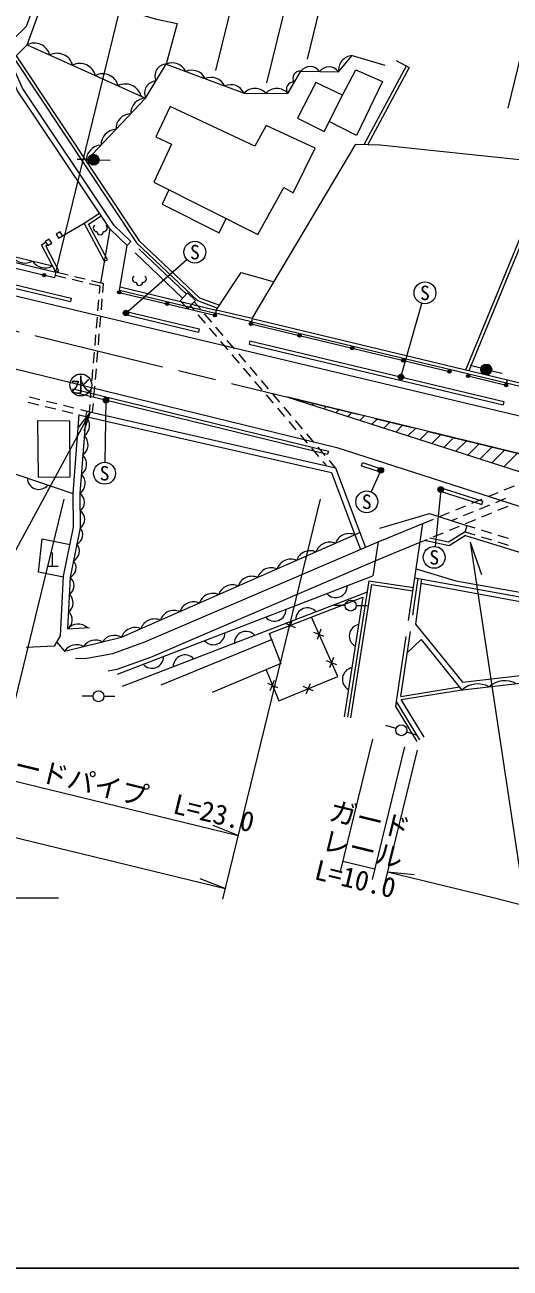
# Model space of a CAD drawing. Units: millimetres, scale not verified. Extents: x 40000 to 680000, y 20000 to 380000.
# Drawn here: x 287550 to 331916, y 205000 to 318670 of the extents above; entities that cross this region are included whole.
import ezdxf
from ezdxf.enums import TextEntityAlignment as Align

# ---------------------------------------------------------------- set-up
doc = ezdxf.new("R2010")
doc.units = ezdxf.units.MM
doc.header["$LTSCALE"] = 1000
doc.linetypes.add('CHAIN', pattern=[18.5, 12, -1.5, 3.5, -1.5])
doc.linetypes.add('DASHED', pattern=[7.5, 6, -1.5])
for name, color, linetype, lineweight in [('M-BGD', 7, 'Continuous', 13), ('M-BGD-EXST', 7, 'Continuous', 13), ('M-BMK', 2, 'CHAIN', 13), ('M-STR-HTXT', 7, 'Continuous', 13), ('M-STR-STRC', 7, 'Continuous', 13), ('M-TTL-BAND', 7, 'Continuous', 25)]:
    doc.layers.add(name, color=color, linetype=linetype, lineweight=lineweight)
doc.styles.add('ＭＳ ゴシック', font='')
doc.styles.get('ＭＳ ゴシック').set_extended_font_data('MS Gothic')

# ---------------------------------------------------------------- blocks, each defined once
blk = doc.blocks.new('open_arrow')
at = {"color": 0, "linetype": 'Continuous', "lineweight": -2}
blk.add_lwpolyline([(7.5, 1.25), (0, 0), (7.5, -1.25)], dxfattribs=at)

msp = doc.modelspace()

# ---------------------------------------------------------------- hatches: boundary and pattern name
at = {"layer": 'M-BGD'}
for points in [[(293336, 306345, -0.41421), (293848, 306833, -0.41421), (294336, 306322, -1)], [(289165, 295792, -0.41421), (289315, 295942, -0.41421), (289465, 295792, -1)], [(296016, 294215, -0.41421), (296166, 294365, -0.41421), (296316, 294215, -1)], [(300399, 293164, -0.41421), (300549, 293314, -0.41421), (300699, 293164, -1)], [(304781, 292114, -0.41421), (304931, 292264, -0.41421), (305081, 292114, -1)], [(308071, 291325, -0.41421), (308221, 291475, -0.41421), (308371, 291325, -1)], [(312496, 290264, -0.41421), (312646, 290414, -0.41421), (312796, 290264, -1)], [(317327, 289106, -0.41421), (317477, 289256, -0.41421), (317627, 289106, -1)], [(321994, 287988, -0.41421), (322144, 288138, -0.41421), (322294, 287988, -1)], [(329246, 287280, -1), (330218, 287047, -1)], [(326216, 286976, -0.41421), (326366, 287126, -0.41421), (326516, 286976, -1)], [(327925, 286566, -0.41421), (328075, 286716, -0.41421), (328225, 286566, -1)], [(331393, 285734, -0.41421), (331543, 285884, -0.41421), (331693, 285734, -1)]]:
    msp.add_hatch(color=256, dxfattribs=at).paths.add_polyline_path(points)
at = {"layer": 'M-STR-HTXT'}
for points in [[(297036, 292305, -1), (296537, 292341, -0.41421), (296805, 292572, -0.41421)], [(322158, 286593, -1), (321718, 286354, -0.41421), (321818, 286693, -0.41421)], [(294777, 284186, -1), (295140, 284530, -0.41421), (295130, 284176, -0.41421)], [(319860, 277862, -1), (320329, 278036, -0.41421), (320181, 277715, -0.41421)], [(325374, 276031, -0.41421), (325411, 276383, -0.41421), (325763, 276346, -1)]]:
    msp.add_hatch(color=256, dxfattribs=at).paths.add_polyline_path(points)

# ---------------------------------------------------------------- linework, layer by layer
at = {"layer": 'M-BGD'}
for p, q in [((322415, 314903), (318575, 307748)), ((298590, 311980), (293155, 306227)), ((327874, 287128), (338196, 312258)), ((328170, 287057), (338473, 312144)), ((243658, 307268), (290384, 296049)), ((243542, 306782), (290267, 295563)), ((293336, 306345), (292336, 306368)), ((294336, 306322), (295336, 306298)), ((264374, 302808), (290080, 296636)), ((290999, 299372), (292976, 300536)), ((294486, 295064), (295335, 300003)), ((296200, 294412), (296904, 298508)), ((296904, 298508), (297234, 298854)), ((294827, 297052), (295092, 297193)), ((290384, 296049), (290267, 295563)), ((291301, 295521), (290313, 295758)), ((290384, 296049), (290650, 296187)), ((291496, 295782), (290384, 296049)), ((293052, 295409), (292080, 295642)), ((292857, 295147), (291884, 295380)), ((294427, 294770), (293440, 295007)), ((294748, 295001), (293635, 295269)), ((294372, 294123), (294427, 294770)), ((294680, 294205), (294748, 295001)), ((296200, 294412), (304978, 292308)), ((296251, 294709), (305048, 292600)), ((294236, 292528), (294321, 293525)), ((294544, 292610), (294629, 293607)), ((296166, 294215), (304931, 292114)), ((303595, 292695), (303037, 293350)), ((303014, 292607), (302689, 292988)), ((304051, 291389), (303403, 292150)), ((304633, 291477), (303984, 292238)), ((305048, 292600), (304978, 292308)), ((294100, 290934), (294185, 291931)), ((294408, 291016), (294493, 292013)), ((305670, 290259), (305022, 291020)), ((308221, 291325), (326366, 286976)), ((308338, 291811), (308268, 291520)), ((308268, 291520), (331590, 285929)), ((308338, 291811), (331660, 286221)), ((293964, 289340), (294049, 290336)), ((294272, 289422), (294357, 290418)), ((305089, 290171), (304440, 290932)), ((293828, 287746), (293913, 288742)), ((294137, 287828), (294222, 288824)), ((306126, 288953), (305478, 289714)), ((306708, 289041), (306059, 289802)), ((307164, 287735), (306515, 288496)), ((307745, 287823), (307097, 288584)), ((293693, 286151), (293778, 287148)), ((294001, 286234), (294086, 287230)), ((308201, 286517), (307553, 287278)), ((308783, 286605), (308134, 287366)), ((328075, 286566), (331543, 285734)), ((329246, 287280), (328273, 287513)), ((330218, 287047), (331191, 286814)), ((293557, 284557), (293642, 285554)), ((293865, 284639), (293950, 285636)), ((309239, 285299), (308590, 286060)), ((309820, 285387), (309172, 286148)), ((331590, 285929), (331660, 286221)), ((287961, 284657), (288932, 284419)), ((289515, 284275), (290486, 284037)), ((310276, 284081), (309628, 284842)), ((310858, 284169), (310209, 284930)), ((287844, 284171), (288815, 283933)), ((289397, 283790), (290368, 283551)), ((290951, 283408), (291922, 283169)), ((291069, 283894), (292040, 283655)), ((292623, 283512), (293230, 283362)), ((293115, 282876), (293234, 283361)), ((293451, 283312), (293506, 283959)), ((293746, 283245), (293814, 284042)), ((311314, 282863), (310665, 283624)), ((311895, 282951), (311247, 283712)), ((292505, 283026), (293115, 282876)), ((312351, 281644), (311703, 282406)), ((312933, 281733), (312284, 282494)), ((313389, 280426), (312740, 281188)), ((313970, 280515), (313322, 281276)), ((314426, 279208), (313778, 279970)), ((315008, 279297), (314359, 280058)), ((315140, 278370), (314815, 278752)), ((315955, 278185), (315397, 278840)), ((331383, 276144), (332308, 276523)), ((328423, 274929), (329348, 275308)), ((329903, 275536), (330828, 275916)), ((330605, 275014), (331531, 275393)), ((325462, 273714), (326387, 274094)), ((326942, 274321), (327868, 274701)), ((327645, 273799), (328570, 274179)), ((329125, 274406), (330050, 274786)), ((329325, 273678), (330250, 274057)), ((330805, 274285), (331730, 274665)), ((323215, 268126), (323949, 273093)), ((323949, 273093), (324907, 273486)), ((326364, 272463), (327289, 272842)), ((326545, 273348), (327090, 273571)), ((327650, 272990), (328688, 272670)), ((327845, 273070), (328770, 273450)), ((324884, 271855), (325809, 272235)), ((327802, 272315), (328682, 272045)), ((329255, 271868), (330211, 271574)), ((329262, 272494), (330217, 272199)), ((330791, 272023), (331746, 271729)), ((319860, 271401), (319372, 268292)), ((323694, 271367), (324329, 271628)), ((330784, 271397), (331740, 271103)), ((290083, 269191), (290083, 270441)), ((289583, 269191), (290583, 269191)), ((296027, 259309), (319372, 268292)), ((318996, 267832), (317038, 255372)), ((319246, 267491), (317334, 255325)), ((318834, 266799), (296458, 258189)), ((309884, 263034), (318457, 266333)), ((318457, 266333), (316742, 255418)), ((316838, 265573), (315838, 265573)), ((317838, 265573), (318838, 265573)), ((311339, 263972), (312253, 263566)), ((311999, 264226), (311593, 263312)), ((314909, 262763), (313975, 263122)), ((314622, 263409), (314262, 262476)), ((290241, 261867), (287655, 261731)), ((310151, 262470), (299979, 258292)), ((316059, 260170), (315126, 260529)), ((315772, 260816), (315413, 259883)), ((327567, 258568), (343004, 260345)), ((309720, 258473), (310644, 258090)), ((309990, 257820), (310373, 258744)), ((313921, 257788), (312997, 258171)), ((313267, 257518), (313650, 258442)), ((321916, 257278), (327277, 258132)), ((293781, 257284), (292781, 257284)), ((294781, 257284), (295781, 257284)), ((324058, 253541), (321959, 256981)), ((323674, 253307), (321542, 256801)), ((321493, 254325), (320538, 254623)), ((322447, 254027), (323402, 253729))]:
    msp.add_line(p, q, dxfattribs=at)
at = {"layer": 'M-BGD', "linetype": 'DASHED'}
for p, q in [((301969, 293682), (296904, 298508)), ((302315, 294043), (297249, 298870)), ((308268, 291520), (304978, 292308)), ((308338, 291811), (305048, 292600)), ((327802, 272315), (327979, 272889)), ((317722, 272043), (318225, 270702)), ((318181, 272245), (318685, 270898)), ((318996, 267832), (323083, 267228)), ((319246, 267491), (323039, 266931)), ((321542, 256801), (323215, 268126)), ((321916, 257278), (323511, 268071))]:
    msp.add_line(p, q, dxfattribs=at)
at = {"layer": 'M-BGD'}
for points in [[(258640, 326740), (283127, 318165), (285727, 316593), (287711, 318545), (288718, 321283), (278388, 325393)], [(287750, 316851), (289864, 322626), (296444, 320114), (299574, 319191), (301461, 318805), (300480, 315085)], [(286761, 315846), (287750, 316851), (298590, 311980)], [(296904, 298508), (295335, 300003), (286887, 312639), (285800, 315096)], [(297249, 298870), (295720, 300327), (287326, 312881), (286201, 315427)], [(286511, 315680), (297771, 298742), (303341, 293454), (305168, 292782)], [(286761, 315846), (298002, 298936), (303502, 293715), (305338, 293039)], [(298590, 311980), (300480, 315085), (307592, 312421), (311588, 312407), (312780, 314428), (316221, 314369), (317470, 315859), (320469, 314990)], [(321484, 315404), (322680, 314760), (318911, 307739)], [(308338, 291811), (317798, 307766), (320025, 307712), (335654, 306069)], [(294827, 297052), (292976, 300536), (294360, 301461)], [(295092, 297193), (293368, 300437), (294527, 301212)], [(290384, 296049), (289081, 298570), (289451, 298815)], [(290650, 296187), (289471, 298469), (289606, 298559)], [(305048, 292600), (307312, 296025), (310337, 295183)], [(260077, 285782), (267562, 283643), (274130, 281848), (291931, 275829)], [(293230, 283362), (315955, 278185), (318181, 272245)], [(292475, 283033), (291931, 275829), (291964, 272742), (291059, 268256), (290768, 262821), (290241, 261867)], [(293115, 282876), (292581, 275808), (292614, 272680), (291706, 268174), (291452, 263435), (293450, 263564)], [(293115, 282876), (315581, 277757), (317722, 272043)], [(319997, 272665), (324529, 274000), (327650, 272990)], [(290454, 262252), (291188, 261412), (296383, 262682), (318181, 272245)], [(327846, 271988), (326353, 271048), (324084, 271527)], [(327802, 272315), (326296, 271367), (324577, 271729)], [(327846, 271988), (345342, 266599), (349653, 265446), (357573, 263972), (362974, 263098), (376553, 261422), (385257, 260718), (393508, 260168), (397381, 259828), (399693, 259374), (409063, 250184)], [(292186, 260747), (293209, 260775), (295605, 261209), (298511, 262267), (319860, 271401)], [(295181, 259608), (295998, 259756), (299063, 260872), (319586, 269652)], [(323337, 268950), (326952, 267836), (333664, 266644), (334319, 266637), (341210, 262237), (359275, 258830)], [(323215, 268126), (332979, 266335), (340328, 261402), (345123, 260246)], [(323804, 268018), (323272, 263890), (327567, 258568)], [(323752, 267620), (332825, 265957), (340164, 261030), (343004, 260345)], [(309596, 259698), (310768, 256866), (316149, 259094), (313743, 264519)], [(309884, 263034), (310948, 260268), (304680, 257623)], [(322537, 261282), (323771, 262476), (327499, 257856)], [(321959, 256981), (327318, 257835), (339974, 259292), (345123, 260246)], [(323418, 253151), (321474, 256337), (321542, 256801)]]:
    msp.add_lwpolyline(points, dxfattribs=at)
at = {"layer": 'M-BGD', "linetype": 'DASHED'}
for points in [[(316591, 312247), (317796, 314570), (320251, 313506), (317873, 308561), (315367, 309830)], [(300707, 303587), (300112, 302289), (305305, 299654), (305956, 300953)], [(331590, 285929), (334275, 285285), (347730, 281948), (349235, 281608)], [(331660, 286221), (334346, 285577), (347799, 282240), (349301, 281901)], [(319860, 271401), (320668, 271746), (323949, 273093)], [(291093, 268184), (288794, 268643), (289125, 271687), (291690, 271175)], [(319586, 269652), (321247, 270363), (323694, 271367)]]:
    msp.add_lwpolyline(points, dxfattribs=at)
at = {"layer": 'M-BGD'}
for points in [[(314138, 313388), (312491, 310133), (314903, 308913), (316591, 312247)], [(300836, 311201), (299524, 308429), (300964, 307752), (299329, 304279), (308834, 299508), (311218, 303790), (312088, 303307), (314089, 307389), (309615, 309472), (308587, 307585)], [(289640, 298503), (290001, 298722), (289778, 299090), (289417, 298871)], [(290638, 299153), (290999, 299372), (290775, 299741), (290414, 299522)], [(288720, 282453), (288759, 277311), (291702, 277333), (291664, 282426)]]:
    msp.add_lwpolyline(points, close=True, dxfattribs=at)
for centre, radius in [((293836, 306333), 500), ((289315, 295792), 150), ((296166, 294215), 150), ((300549, 293164), 150), ((304931, 292114), 150), ((308221, 291325), 150), ((312646, 290264), 150), ((317477, 289106), 150), ((322144, 287988), 150), ((329732, 287163), 500), ((326366, 286976), 150), ((328075, 286566), 150), ((331543, 285734), 150), ((317338, 265573), 500), ((294281, 257284), 500), ((321970, 254176), 500)]:
    msp.add_circle(centre, radius, dxfattribs=at)
for centre, radius, start, end in [((288411, 315537), 1471, 14.87466, 116.72987), ((290495, 314601), 1471, 14.87466, 116.72987), ((292579, 313664), 1471, 14.87466, 116.72987), ((300520, 313996), 1089, 92.13857, 205.21212), ((301022, 313827), 1370, 25.59095, 113.33874), ((317582, 314497), 1367, 94.70313, 185.38549), ((294663, 312728), 1471, 14.87466, 116.72987), ((302800, 313161), 1370, 25.59095, 113.33874), ((304578, 312495), 1370, 25.59095, 113.33874), ((312693, 313799), 636, 82.06969, 216.87565), ((313630, 313798), 1058, 34.5961, 143.40891), ((315350, 313768), 1058, 34.5961, 143.40891), ((296747, 311792), 1471, 14.87466, 116.72987), ((299576, 312444), 1089, 92.13857, 205.21212), ((306356, 311829), 1370, 25.59095, 113.33874), ((308588, 311520), 1343, 41.72816, 137.87947), ((310586, 311513), 1343, 41.72816, 137.87947), ((312097, 312788), 636, 82.06969, 216.87565), ((298632, 310580), 1401, 91.71244, 181.54667), ((297273, 309141), 1401, 91.71244, 181.54667), ((295915, 307703), 1401, 91.71244, 181.54667), ((294556, 306265), 1401, 91.71244, 181.54667), ((294103, 300080), 300, 122.72029, 277.24592), ((294778, 300080), 300, 262.75408, 57.27971), ((294440, 299783), 300, 180, 0), ((287561, 298267), 1373, 213.10524, 299.89305), ((289396, 297827), 1373, 213.10524, 299.89305), ((297682, 295432), 300, 122.72029, 277.24592), ((298358, 295432), 300, 262.75408, 57.27971), ((298020, 295134), 300, 180, 0), ((292307, 282048), 1157, 305.68204, 45.68326), ((292173, 280281), 1157, 305.68204, 45.68326), ((292040, 278514), 1157, 305.68204, 45.68326), ((291907, 276747), 1157, 305.68204, 45.68326), ((288831, 277262), 1064, 181.33272, 321.3008), ((292077, 275020), 935, 303.86088, 57.34569), ((292093, 273457), 935, 303.86088, 57.34569), ((291841, 272055), 995, 298.23544, 38.96662), ((317194, 270832), 1322, 66.41439, 160.95979), ((291538, 270553), 995, 298.23544, 38.96662), ((313637, 269272), 1322, 66.41439, 160.95979), ((315415, 270052), 1322, 66.41439, 160.95979), ((291235, 269051), 995, 298.23544, 38.96662), ((311859, 268492), 1322, 66.41439, 160.95979), ((310081, 267712), 1322, 66.41439, 160.95979), ((291041, 267418), 1007, 305.15774, 48.711), ((306524, 266151), 1322, 66.41439, 160.95979), ((308302, 266931), 1322, 66.41439, 160.95979), ((315968, 267373), 1064, 221.064, 1.03208), ((290957, 265838), 1007, 305.15774, 48.711), ((304746, 265371), 1322, 66.41439, 160.95979), ((290872, 264259), 1007, 305.15774, 48.711), ((301189, 263811), 1322, 66.41439, 160.95979), ((302968, 264591), 1322, 66.41439, 160.95979), ((310369, 265218), 1064, 221.064, 1.03208), ((313377, 264309), 1064, 41.064, 181.03208), ((292416, 262631), 1255, 47.22686, 140.13725), ((299411, 263031), 1322, 66.41439, 160.95979), ((318269, 262795), 1064, 101.08598, 241.05406), ((295742, 261551), 1300, 60.45937, 147.0222), ((297633, 262251), 1322, 66.41439, 160.95979), ((304769, 263063), 1064, 221.064, 1.03208), ((307777, 262154), 1064, 41.064, 181.03208), ((292279, 260704), 1300, 60.45937, 147.0222), ((294011, 261127), 1300, 60.45937, 147.0222), ((299169, 260908), 1064, 221.064, 1.03208), ((302177, 259999), 1064, 41.064, 181.03208), ((317648, 258843), 1064, 101.08598, 241.05406), ((328947, 256259), 2155, 60.9317, 132.20545), ((331442, 256546), 2155, 60.9317, 132.20545)]:
    msp.add_arc(centre, radius, start, end, dxfattribs=at)
at = {"layer": 'M-BGD-EXST'}
msp.add_circle((292670, 285740), 1000, dxfattribs=at)
at = {"layer": 'M-BMK'}
msp.add_line((270500, 294649), (339956, 277701), dxfattribs=at)
at = {"layer": 'M-STR-HTXT'}
for p, q in [((290384, 296049), (298663, 329980)), ((305008, 314494), (308218, 327649)), ((309671, 313357), (312881, 326511)), ((313383, 315545), (315880, 325779)), ((331744, 311064), (334242, 321298)), ((296787, 292323), (302345, 297232)), ((321938, 286474), (323853, 293202)), ((294958, 284358), (294857, 278673)), ((320094, 277949), (319214, 275979)), ((291123, 275317), (284697, 248982)), ((314552, 275291), (305630, 238727)), ((325569, 276188), (325070, 270977)), ((328277, 271378), (329297, 268411)), ((328277, 271378), (337188, 211968)), ((237720, 256328), (305867, 239699)), ((319345, 253365), (316389, 241249)), ((322259, 252654), (319303, 240538)), ((323416, 252348), (320465, 240254)), ((284934, 249953), (307052, 244556)), ((307052, 244556), (304772, 245465)), ((316626, 242220), (319540, 241509)), ((320702, 241226), (330474, 238841)), ((320702, 241226), (323145, 240981)), ((305867, 239699), (303586, 240607))]:
    msp.add_line(p, q, dxfattribs=at)
msp.add_lwpolyline([(293560, 283287), (269468, 238868), (290626, 238868)], dxfattribs=at)
for centre in [(296787, 292323), (321938, 286474), (294958, 284358), (320094, 277949), (325569, 276188)]:
    msp.add_circle(centre, 250, dxfattribs=at)
msp.add_arc((408266, 539917), 310964, 255.51268, 267.86746, dxfattribs=at)
at = {"layer": 'M-STR-STRC'}
for p, q in [((238515, 305409), (340762, 281004)), ((243559, 304873), (291707, 293381)), ((243629, 305165), (291777, 293673)), ((245973, 297134), (316086, 280026)), ((291777, 293673), (291707, 293381)), ((296752, 292177), (296822, 292469)), ((296752, 292177), (303417, 290586)), ((296822, 292469), (303487, 290878)), ((303487, 290878), (303417, 290586)), ((308112, 289774), (308043, 289482)), ((308043, 289482), (331265, 283939)), ((308112, 289774), (331335, 284231)), ((291897, 285105), (291968, 285396)), ((291968, 285396), (315297, 279704)), ((291897, 285105), (315226, 279412)), ((311596, 284621), (348420, 272778)), ((339956, 277701), (311596, 284621)), ((312693, 284268), (312761, 284337)), ((331335, 284231), (331265, 283939)), ((313790, 283916), (313927, 284053)), ((314887, 283563), (315092, 283768)), ((315984, 283210), (316258, 283484)), ((317081, 282857), (317424, 283199)), ((318178, 282504), (318589, 282915)), ((319276, 282151), (319755, 282630)), ((320373, 281799), (320920, 282346)), ((321470, 281446), (322086, 282062)), ((322567, 281093), (323251, 281777)), ((323664, 280740), (324417, 281493)), ((324761, 280387), (325583, 281208)), ((325859, 280034), (326748, 280924)), ((315297, 279704), (315226, 279412)), ((316086, 280026), (347661, 269871)), ((326956, 279681), (327914, 280639)), ((328053, 279329), (329079, 280355)), ((329150, 278976), (330245, 280071)), ((330247, 278623), (331410, 279786)), ((318326, 278360), (318417, 278646)), ((318417, 278646), (320140, 278092)), ((331344, 278270), (332576, 279502)), ((318326, 278360), (320048, 277806)), ((320048, 277806), (320140, 278092)), ((325523, 276045), (325615, 276331)), ((325615, 276331), (329417, 275108)), ((325523, 276045), (329326, 274822)), ((329326, 274822), (329417, 275108))]:
    msp.add_line(p, q, dxfattribs=at)
msp.add_lwpolyline([(302460, 292750), (303153, 293471), (302432, 294164), (301739, 293443)], close=True, dxfattribs=at)
for centre in [(303094, 297894), (324127, 294164), (294839, 277673), (318806, 275066), (324975, 269982)]:
    msp.add_circle(centre, 1000, dxfattribs=at)
at = {"layer": 'M-TTL-BAND'}
msp.add_line((40000, 205000), (579000, 205000), dxfattribs=at)

# ---------------------------------------------------------------- block references
at = {"layer": 'M-STR-HTXT', "xscale": 240, "yscale": 240, "rotation": 241.5}
msp.add_blockref('open_arrow', (293560, 283287), dxfattribs=at)

# ---------------------------------------------------------------- texts
at = {"layer": 'M-BGD-EXST', "style": 'ＭＳ ゴシック'}
msp.add_text('水', height=1320, dxfattribs=at).set_placement((292670, 285740), align=Align.MIDDLE_CENTER)
at = {"layer": 'M-STR-HTXT', "style": 'ＭＳ ゴシック'}
for s, p in [('ガードパイプ\u3000L=23.0', (295993, 247255)), ('ガード', (318747, 244585)), ('レール', (318083, 241865))]:
    msp.add_text(s, height=1833, rotation=346.287, dxfattribs=at).set_placement(p, align=Align.BOTTOM_CENTER)
msp.add_text('L=10.0', height=1833, rotation=346.287, dxfattribs=at).set_placement((317988, 241476), align=Align.TOP_CENTER)
at = {"layer": 'M-STR-STRC', "style": 'ＭＳ ゴシック'}
for p in [(303094, 297894), (324127, 294164), (294839, 277673), (318806, 275066), (324975, 269982)]:
    msp.add_text('S', height=1320, dxfattribs=at).set_placement(p, align=Align.MIDDLE_CENTER)

doc.saveas('drawing.dxf')
